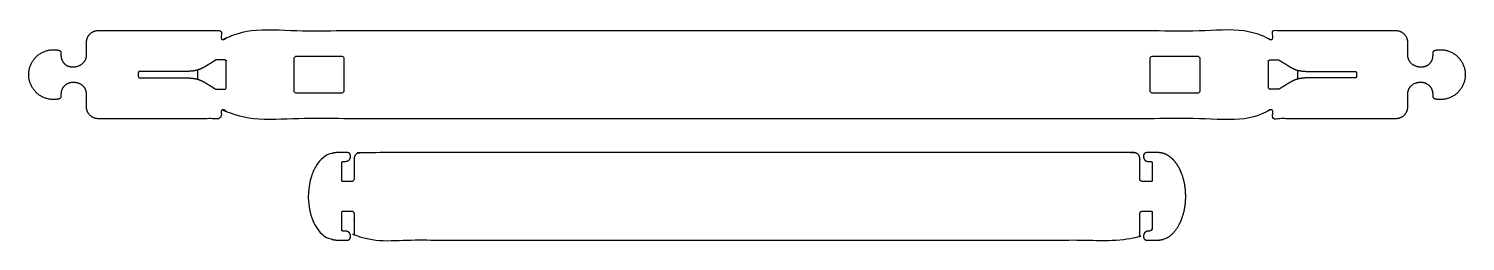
# Model space of a CAD drawing. Header units: millimetres. Extents: x 304 to 794, y -1133 to -1061.
import ezdxf

# ---------------------------------------------------------------- set-up
doc = ezdxf.new("R2010")
doc.units = ezdxf.units.MM
doc.layers.add('vector-cut', color=5, linetype='Continuous', true_color=0x0000ff)

msp = doc.modelspace()

# ---------------------------------------------------------------- linework, layer by layer
at = {"layer": 'vector-cut'}
for p, q in [((361.65, -1075.06), (361.65, -1078.12)), ((736.87, -1075.06), (736.87, -1078.12))]:
    msp.add_line(p, q, dxfattribs=at)
for points in [[(686.64, -1081.89), (686.64, -1081.67), (686.64, -1079.9), (686.64, -1076.36), (686.64, -1072.67), (686.64, -1071.74), (686.64, -1071.28)], [(687.64, -1070.28), (695.42, -1070.28), (700.36, -1070.28), (701.93, -1070.28), (702.49, -1070.28)], [(703.64, -1071.32), (703.64, -1071.54), (703.64, -1073.31), (703.64, -1076.84), (703.64, -1080.54), (703.64, -1081.46), (703.64, -1081.93)], [(702.64, -1082.93), (694.85, -1082.93), (690.88, -1082.93), (688.61, -1082.93), (688.01, -1082.93), (687.71, -1082.93)]]:
    msp.add_lwpolyline(points, dxfattribs=at)
for points, weights, knots in [([(315.21, -1070.76), (315.58, -1072.67), (316.96, -1073.87), (318.94, -1073.92), (319.17, -1073.92), (319.72, -1073.92), (320, -1073.89), (322.46, -1073.43), (323.79, -1071.92), (323.84, -1070.01), (323.84, -1068.54), (323.84, -1067.06), (323.84, -1065.59), (323.84, -1063.29), (325.44, -1061.64), (327.75, -1061.59), (341, -1061.59), (354.24, -1061.59), (369.37, -1061.59), (369.6, -1061.59), (369.8, -1061.81), (369.8, -1062.09), (369.8, -1062.45), (369.8, -1062.8), (369.8, -1063.16), (369.8, -1063.33), (369.8, -1063.5), (369.8, -1063.67), (369.8, -1063.75), (369.8, -1063.84), (369.8, -1063.92), (369.8, -1063.96), (369.8, -1064.01), (369.8, -1064.05), (369.8, -1064.11), (369.8, -1064.17), (369.81, -1064.22), (369.85, -1064.4), (369.97, -1064.53), (370.12, -1064.58), (370.19, -1064.6), (370.27, -1064.59), (370.34, -1064.59), (370.36, -1064.59), (370.38, -1064.59), (370.4, -1064.59)], [0.888218091874, 0.774266935765, 0.785561705083, 0.940470305764, 0.949654258731, 0.949654258731, 0.94164070519, 0.819337036984, 0.847557419461, 1.01027474554, 1.01027474554, 1.01027474554, 1.01027474554, 0.816116731459, 0.81306887169, 1.00113116624, 1.00113116624, 1.00113116624, 1.00113116624, 1.00113116624, 1.00113116624, 1.00113116624, 1.00113116624, 1.00113116624, 1.00113116624, 1.00113116624, 1.00113116624, 1.00113116624, 1.00113116624, 1.00113116624, 1.00113116624, 1.00113116624, 1.00113116624, 1.00113116624, 1.00113116624, 1.00113116624, 1.00113116624, 1.00113116624, 1.00113116624, 1.00113116624, 1.00113116624, 1.00113116624, 1.00113116624, 1.00113116624, 1.00113116624, 1.00113116624], [757.904805, 757.904805, 757.904805, 757.904805, 763.180649, 763.180649, 763.890373, 763.890373, 764.689894, 764.689894, 769.991564, 769.991564, 769.991564, 774.410736, 774.410736, 774.410736, 780.595059, 780.595059, 780.595059, 820.337633, 820.337633, 820.337633, 821.337633, 821.337633, 821.337633, 822.337633, 822.337633, 822.337633, 823.337633, 823.337633, 823.337633, 824.337633, 824.337633, 824.337633, 825.337633, 825.337633, 825.337633, 826.337633, 826.337633, 826.337633, 827.337633, 827.337633, 827.337633, 828.337633, 828.337633, 828.337633, 828.648642, 828.648642, 828.648642, 828.648642]), ([(370.4, -1064.59), (370.4, -1064.59), (370.41, -1064.59), (370.43, -1064.59), (370.48, -1064.59), (370.53, -1064.59), (370.58, -1064.59), (370.63, -1064.59), (370.67, -1064.59), (370.71, -1064.59), (370.79, -1064.58), (370.86, -1064.57), (370.93, -1064.54), (371.05, -1064.48), (371.17, -1064.38), (371.22, -1064.22), (371.24, -1064.16), (371.24, -1064.11), (371.24, -1064.05), (371.24, -1064.01), (371.24, -1063.96), (371.24, -1063.92), (371.24, -1063.84), (371.24, -1063.75), (371.24, -1063.67), (371.24, -1063.5), (371.24, -1063.33), (371.24, -1063.16), (371.24, -1062.8), (371.24, -1062.45), (371.24, -1062.09), (371.24, -1061.93), (371.33, -1061.8), (371.44, -1061.71), (371.55, -1061.63), (371.68, -1061.59), (371.81, -1061.59), (490.14, -1061.59), (608.13, -1061.59), (726.46, -1061.59), (726.59, -1061.59), (726.72, -1061.63), (726.83, -1061.71), (726.94, -1061.8), (727.03, -1061.93), (727.03, -1062.09), (727.03, -1062.45), (727.03, -1062.8), (727.03, -1063.16), (727.03, -1063.33), (727.03, -1063.5), (727.03, -1063.67), (727.03, -1063.75), (727.03, -1063.84), (727.03, -1063.92), (727.03, -1063.96), (727.03, -1064.01), (727.03, -1064.05), (727.03, -1064.11), (727.03, -1064.16), (727.05, -1064.22), (727.1, -1064.38), (727.22, -1064.48), (727.34, -1064.54), (727.41, -1064.57), (727.48, -1064.58), (727.56, -1064.59), (727.6, -1064.59), (727.64, -1064.59), (727.69, -1064.59), (727.93, -1064.59), (728, -1064.59), (728.08, -1064.6), (728.15, -1064.58), (728.3, -1064.53), (728.42, -1064.4), (728.46, -1064.22), (728.47, -1064.17), (728.47, -1064.11), (728.47, -1064.05), (728.47, -1064.01), (728.47, -1063.96), (728.47, -1063.92), (728.47, -1063.84), (728.47, -1063.75), (728.47, -1063.67), (728.47, -1063.5), (728.47, -1063.33), (728.47, -1063.16), (728.47, -1062.8), (728.47, -1062.45), (728.47, -1062.09), (728.47, -1061.81), (728.67, -1061.59), (728.9, -1061.59), (744.03, -1061.59), (757.27, -1061.59), (770.52, -1061.59), (772.83, -1061.64), (774.43, -1063.29), (774.43, -1065.59), (774.43, -1067.06), (774.43, -1068.54), (774.43, -1070.01), (774.48, -1071.92), (775.81, -1073.43), (778.27, -1073.89), (778.55, -1073.92), (779.1, -1073.92), (779.33, -1073.92), (781.3, -1073.87), (782.67, -1072.68), (783.05, -1070.8), (783.06, -1070.79), (783.06, -1070.77), (783.06, -1070.76)], [1.00113116624, 1.00113116624, 1.00113116624, 1.00113116624, 1.00113116624, 1.00113116624, 1.00113116624, 1.00113116624, 1.00113116624, 1.00113116624, 1.00113116624, 1.00113116624, 1.00113116624, 1.00113116624, 1.00113116624, 1.00113116624, 1.00113116624, 1.00113116624, 1.00113116624, 1.00113116624, 1.00113116624, 1.00113116624, 1.00113116624, 1.00113116624, 1.00113116624, 1.00113116624, 1.00113116624, 1.00113116624, 1.00113116624, 1.00113116624, 1.00113116624, 1.00113116624, 1.00113116624, 1.00113116624, 1.00113116624, 1.00113116624, 1.00113116624, 1.00113116624, 1.00113116624, 1.00117401333, 1.00117401333, 1.00117401333, 1.00117401333, 1.00117401333, 1.00117401333, 1.00117401333, 1.00117401333, 1.00117401333, 1.00117401333, 1.00117401333, 1.00117401333, 1.00117401333, 1.00117401333, 1.00117401333, 1.00117401333, 1.00117401333, 1.00117401333, 1.00117401333, 1.00117401333, 1.00117401333, 1.00117401333, 1.00117401333, 1.00117401333, 1.00117401333, 1.00117401333, 1.00117401333, 1.00117401333, 1.00117401333, 1.00117401333, 1.00117401333, 1.00117401333, 1.00117401333, 1.00117401333, 1.00117401333, 1.00117401333, 1.00117401333, 1.00117401333, 1.00117401333, 1.00117401333, 1.00117401333, 1.00117401333, 1.00117401333, 1.00117401333, 1.00117401333, 1.00117401333, 1.00117401333, 1.00117401333, 1.00117401333, 1.00117401333, 1.00117401333, 1.00117401333, 1.00117401333, 1.00117401333, 1.00117401333, 1.00117401333, 1.00117401333, 1.00117401333, 1.00117401333, 0.813068409889, 0.816101987292, 1.01027474554, 1.01027474554, 1.01027474554, 1.01027474554, 0.847557419461, 0.819337036984, 0.94164070519, 0.949654258731, 0.949654258731, 0.940470305764, 0.786456462292, 0.774420344369, 0.885994046062, 0.883183061322, 0.880459881889, 0.877824507765], [831.107165, 831.107165, 831.107165, 831.107165, 831.337633, 831.337633, 831.337633, 832.337633, 832.337633, 832.337633, 833.337634, 833.337634, 833.337634, 834.337634, 834.337634, 834.337634, 835.337634, 835.337634, 835.337634, 836.337634, 836.337634, 836.337634, 837.337634, 837.337634, 837.337634, 838.337634, 838.337634, 838.337634, 839.337634, 839.337634, 839.337634, 840.337634, 840.337634, 840.337634, 841.337634, 841.337634, 841.337634, 842.337634, 842.337634, 842.337634, 1196.293918, 1196.293918, 1196.293918, 1197.293918, 1197.293918, 1197.293918, 1198.293918, 1198.293918, 1198.293918, 1199.293918, 1199.293918, 1199.293918, 1200.293918, 1200.293918, 1200.293918, 1201.293918, 1201.293918, 1201.293918, 1202.293918, 1202.293918, 1202.293918, 1203.293918, 1203.293918, 1203.293918, 1204.293919, 1204.293919, 1204.293919, 1205.293919, 1205.293919, 1205.293919, 1206.293919, 1210.293919, 1210.293919, 1210.293919, 1211.293919, 1211.293919, 1211.293919, 1212.293919, 1212.293919, 1212.293919, 1213.293919, 1213.293919, 1213.293919, 1214.293919, 1214.293919, 1214.293919, 1215.293919, 1215.293919, 1215.293919, 1216.293919, 1216.293919, 1216.293919, 1217.293919, 1217.293919, 1217.293919, 1218.293919, 1218.293919, 1218.293919, 1258.036495, 1258.036495, 1258.036495, 1264.221288, 1264.221288, 1264.221288, 1268.64046, 1268.64046, 1268.64046, 1273.94213, 1273.94213, 1274.741651, 1274.741651, 1275.451375, 1275.451375, 1280.692647, 1280.692647, 1280.692647, 1280.727586, 1280.727586, 1280.727586, 1280.727586]), ([(315.22, -1082.41), (315.16, -1082.69), (315.13, -1082.98), (315.13, -1083.26), (315.13, -1083.48), (315.13, -1083.71), (315.13, -1083.93), (315.13, -1084.42), (314.82, -1084.81), (314.33, -1084.91), (313.76, -1085.02), (313.19, -1085.08), (312.63, -1085.08), (307.7, -1085.08), (304.19, -1081.62), (304.14, -1076.68), (304.14, -1076.66), (304.14, -1076.63), (304.14, -1076.61), (304.14, -1076.57), (304.14, -1076.53), (304.14, -1076.5), (304.19, -1071.56), (307.7, -1068.1), (312.63, -1068.1), (313.19, -1068.1), (313.76, -1068.16), (314.33, -1068.27), (314.82, -1068.37), (315.13, -1068.76), (315.13, -1069.25), (315.13, -1069.48), (315.13, -1069.7), (315.13, -1069.92), (315.13, -1070.2), (315.16, -1070.48), (315.21, -1070.76)], [0.887437323881, 0.90672065431, 0.929962777816, 0.957163694399, 0.957163694399, 0.957163694399, 0.957163694399, 0.813481784043, 0.813481784043, 0.957163694399, 0.977197570654, 1.00103539566, 1.02867716941, 0.829384642022, 0.827827716772, 1.02400639366, 1.02400639366, 1.02400639366, 1.02400639366, 1.02400639366, 1.02400639366, 1.02400639366, 0.827827716772, 0.829384642022, 1.02867716941, 1.00103539566, 0.977197570654, 0.957163694399, 0.813481784043, 0.813481784043, 0.957163694399, 0.957163694399, 0.957163694399, 0.957163694399, 0.930115872525, 0.906784138248, 0.887168491568], [721.769744, 721.769744, 721.769744, 721.769744, 722.684192, 722.684192, 722.684192, 723.216041, 723.216041, 723.216041, 724.584735, 724.584735, 724.584735, 726.42016, 726.42016, 726.42016, 739.653262, 739.653262, 739.653262, 739.668778, 739.668778, 739.668778, 739.690871, 739.690871, 739.690871, 752.923974, 752.923974, 752.923974, 754.759398, 754.759398, 754.759398, 756.128093, 756.128093, 756.128093, 756.659942, 756.659942, 756.659942, 757.569243, 757.569243, 757.569243, 757.569243]), ([(783.06, -1070.76), (783.11, -1070.48), (783.14, -1070.2), (783.14, -1069.92), (783.14, -1069.7), (783.14, -1069.48), (783.14, -1069.25), (783.14, -1068.76), (783.45, -1068.37), (783.94, -1068.27), (784.51, -1068.16), (785.08, -1068.1), (785.64, -1068.1), (790.57, -1068.1), (794.08, -1071.56), (794.13, -1076.5), (794.14, -1076.53), (794.14, -1076.57), (794.14, -1076.61), (794.14, -1076.63), (794.14, -1076.66), (794.13, -1076.68), (794.08, -1081.62), (790.57, -1085.08), (785.64, -1085.08), (785.08, -1085.08), (784.51, -1085.02), (783.94, -1084.91), (783.45, -1084.81), (783.14, -1084.42), (783.14, -1083.93), (783.14, -1083.71), (783.14, -1083.48), (783.14, -1083.26), (783.14, -1082.98), (783.11, -1082.69), (783.05, -1082.41)], [0.887169069552, 0.906784596567, 0.930116138183, 0.957163694399, 0.957163694399, 0.957163694399, 0.957163694399, 0.813481784043, 0.813481784043, 0.957163694399, 0.977197570654, 1.00103539566, 1.02867716941, 0.829384642022, 0.827827716772, 1.02400639366, 1.02400639366, 1.02400639366, 1.02400639366, 1.02400639366, 1.02400639366, 1.02400639366, 0.827827716772, 0.829384642022, 1.02867716941, 1.00103539566, 0.977197570654, 0.957163694399, 0.813481784043, 0.813481784043, 0.957163694399, 0.957163694399, 0.957163694399, 0.957163694399, 0.929963043218, 0.906721107862, 0.887437888331], [163.157933, 163.157933, 163.157933, 163.157933, 164.067225, 164.067225, 164.067225, 164.599074, 164.599074, 164.599074, 165.967769, 165.967769, 165.967769, 167.803193, 167.803193, 167.803193, 181.036295, 181.036295, 181.036295, 181.058389, 181.058389, 181.058389, 181.073905, 181.073905, 181.073905, 194.307007, 194.307007, 194.307007, 196.142431, 196.142431, 196.142431, 197.511126, 197.511126, 197.511126, 198.042975, 198.042975, 198.042975, 198.957414, 198.957414, 198.957414, 198.957414]), ([(362.51, -1078.41), (362.96, -1078.6), (363.83, -1079.01), (365.06, -1079.78), (365.65, -1080.14), (366.23, -1080.5), (366.82, -1080.86), (367, -1080.98), (367.18, -1081.09), (367.36, -1081.2), (367.53, -1081.31), (367.7, -1081.41), (367.87, -1081.52), (367.92, -1081.55), (367.98, -1081.57), (368.03, -1081.58), (368.06, -1081.59), (368.09, -1081.59), (368.12, -1081.59), (368.18, -1081.59), (368.24, -1081.59), (368.3, -1081.59), (368.43, -1081.59), (368.56, -1081.59), (368.69, -1081.59), (369.2, -1081.59), (369.72, -1081.59), (370.24, -1081.59), (370.37, -1081.59), (370.5, -1081.59), (370.62, -1081.59), (370.69, -1081.59), (370.75, -1081.59), (370.82, -1081.59), (370.88, -1081.59), (370.94, -1081.59), (371.01, -1081.59), (371.28, -1081.58), (371.49, -1081.36), (371.49, -1081.09), (371.49, -1078.1), (371.49, -1075.1), (371.49, -1072.1), (371.49, -1071.94), (371.42, -1071.79), (371.29, -1071.69), (371.22, -1071.64), (371.15, -1071.61), (371.07, -1071.6), (371, -1071.59), (370.93, -1071.59), (370.86, -1071.59), (370.64, -1071.59), (370.41, -1071.59), (370.19, -1071.59), (369.84, -1071.59), (369.49, -1071.59), (369.14, -1071.59), (368.96, -1071.59), (368.79, -1071.59), (368.61, -1071.59), (368.52, -1071.59), (368.44, -1071.59), (368.35, -1071.59), (368.3, -1071.59), (368.26, -1071.59), (368.22, -1071.59), (368.18, -1071.59), (368.15, -1071.59), (368.11, -1071.59), (368.03, -1071.59), (367.96, -1071.61), (367.89, -1071.65), (367.87, -1071.67), (367.85, -1071.68), (367.83, -1071.69), (367.76, -1071.73), (367.7, -1071.77), (367.64, -1071.81), (367.52, -1071.88), (367.4, -1071.96), (367.27, -1072.03), (367.03, -1072.19), (366.78, -1072.34), (366.54, -1072.49), (366.07, -1072.78), (365.6, -1073.07), (365.14, -1073.36)], [0.996740578125, 0.996088836215, 0.996088836215, 1, 1, 1, 1, 1, 1, 1, 1, 1, 1, 1, 1, 1, 1, 1, 1, 1, 1, 1, 1, 1, 1, 1, 1, 1, 1, 1, 1, 1, 1, 1, 1, 1, 1, 1, 1, 1, 1, 1, 1, 1, 1, 1, 1, 1, 1, 1, 1, 1, 1, 1, 1, 1, 1, 1, 1, 1, 1, 1, 1, 1, 1, 1, 1, 1, 1, 1, 1, 1, 1, 1, 1, 1, 1, 1, 1, 1, 1, 1, 1, 1, 1, 1, 1, 1], [-37.880895, -37.880895, -37.880895, -37.880895, -35.831965, -33.783034, -33.783034, -33.028785, -33.028785, -33.028785, -32.096063, -32.096063, -32.096063, -31.163342, -31.163342, -31.163342, -30.23062, -30.23062, -30.23062, -29.297898, -29.297898, -29.297898, -28.365176, -28.365176, -28.365176, -27.432455, -27.432455, -27.432455, -26.499733, -26.499733, -26.499733, -25.567011, -25.567011, -25.567011, -24.63429, -24.63429, -24.63429, -23.701568, -23.701568, -23.701568, -22.768846, -22.768846, -22.768846, -21.836124, -21.836124, -21.836124, -20.903403, -20.903403, -20.903403, -19.970681, -19.970681, -19.970681, -19.037959, -19.037959, -19.037959, -18.105238, -18.105238, -18.105238, -17.172516, -17.172516, -17.172516, -16.239794, -16.239794, -16.239794, -15.307072, -15.307072, -15.307072, -14.374351, -14.374351, -14.374351, -13.441629, -13.441629, -13.441629, -12.508907, -12.508907, -12.508907, -11.576186, -11.576186, -11.576186, -10.643464, -10.643464, -10.643464, -9.710742, -9.710742, -9.710742, -8.77802, -8.77802, -8.77802, -8.333881, -8.333881, -8.333881, -8.333881]), ([(736.01, -1078.41), (735.56, -1078.6), (734.69, -1079.01), (733.46, -1079.78), (732.87, -1080.14), (732.29, -1080.5), (731.7, -1080.86), (731.52, -1080.98), (731.34, -1081.09), (731.16, -1081.2), (730.99, -1081.31), (730.82, -1081.41), (730.65, -1081.52), (730.6, -1081.55), (730.54, -1081.57), (730.49, -1081.58), (730.46, -1081.59), (730.43, -1081.59), (730.4, -1081.59), (730.34, -1081.59), (730.28, -1081.59), (730.22, -1081.59), (730.09, -1081.59), (729.96, -1081.59), (729.83, -1081.59), (729.32, -1081.59), (728.8, -1081.59), (728.28, -1081.59), (728.15, -1081.59), (728.02, -1081.59), (727.9, -1081.59), (727.83, -1081.59), (727.77, -1081.59), (727.7, -1081.59), (727.64, -1081.59), (727.58, -1081.59), (727.51, -1081.59), (727.24, -1081.58), (727.03, -1081.36), (727.03, -1081.09), (727.03, -1078.1), (727.03, -1075.1), (727.03, -1072.1), (727.03, -1071.94), (727.1, -1071.79), (727.23, -1071.69), (727.3, -1071.64), (727.37, -1071.61), (727.45, -1071.6), (727.52, -1071.59), (727.59, -1071.59), (727.66, -1071.59), (727.88, -1071.59), (728.11, -1071.59), (728.33, -1071.59), (728.68, -1071.59), (729.03, -1071.59), (729.38, -1071.59), (729.56, -1071.59), (729.73, -1071.59), (729.91, -1071.59), (730, -1071.59), (730.08, -1071.59), (730.17, -1071.59), (730.22, -1071.59), (730.26, -1071.59), (730.3, -1071.59), (730.34, -1071.59), (730.37, -1071.59), (730.41, -1071.59), (730.49, -1071.59), (730.56, -1071.61), (730.63, -1071.65), (730.65, -1071.67), (730.67, -1071.68), (730.69, -1071.69), (730.76, -1071.73), (730.82, -1071.77), (730.88, -1071.81), (731, -1071.88), (731.12, -1071.96), (731.25, -1072.03), (731.49, -1072.19), (731.74, -1072.34), (731.98, -1072.49), (732.45, -1072.78), (732.92, -1073.07), (733.38, -1073.36)], [0.996740578125, 0.996088836215, 0.996088836215, 1, 1, 1, 1, 1, 1, 1, 1, 1, 1, 1, 1, 1, 1, 1, 1, 1, 1, 1, 1, 1, 1, 1, 1, 1, 1, 1, 1, 1, 1, 1, 1, 1, 1, 1, 1, 1, 1, 1, 1, 1, 1, 1, 1, 1, 1, 1, 1, 1, 1, 1, 1, 1, 1, 1, 1, 1, 1, 1, 1, 1, 1, 1, 1, 1, 1, 1, 1, 1, 1, 1, 1, 1, 1, 1, 1, 1, 1, 1, 1, 1, 1, 1, 1, 1], [-37.880895, -37.880895, -37.880895, -37.880895, -35.831965, -33.783034, -33.783034, -33.028785, -33.028785, -33.028785, -32.096063, -32.096063, -32.096063, -31.163342, -31.163342, -31.163342, -30.23062, -30.23062, -30.23062, -29.297898, -29.297898, -29.297898, -28.365176, -28.365176, -28.365176, -27.432455, -27.432455, -27.432455, -26.499733, -26.499733, -26.499733, -25.567011, -25.567011, -25.567011, -24.63429, -24.63429, -24.63429, -23.701568, -23.701568, -23.701568, -22.768846, -22.768846, -22.768846, -21.836124, -21.836124, -21.836124, -20.903403, -20.903403, -20.903403, -19.970681, -19.970681, -19.970681, -19.037959, -19.037959, -19.037959, -18.105238, -18.105238, -18.105238, -17.172516, -17.172516, -17.172516, -16.239794, -16.239794, -16.239794, -15.307072, -15.307072, -15.307072, -14.374351, -14.374351, -14.374351, -13.441629, -13.441629, -13.441629, -12.508907, -12.508907, -12.508907, -11.576186, -11.576186, -11.576186, -10.643464, -10.643464, -10.643464, -9.710742, -9.710742, -9.710742, -8.77802, -8.77802, -8.77802, -8.333881, -8.333881, -8.333881, -8.333881]), ([(348.52, -1075.49), (347.65, -1075.49), (346.77, -1075.49), (345.89, -1075.49), (344.61, -1075.49), (343.32, -1075.49), (342.04, -1075.49), (342.01, -1075.49), (341.98, -1075.49), (341.94, -1075.49), (341.8, -1075.51), (341.67, -1075.58), (341.59, -1075.7), (341.54, -1075.76), (341.52, -1075.82), (341.5, -1075.89), (341.49, -1075.96), (341.49, -1076.03), (341.49, -1076.1), (341.49, -1076.25), (341.49, -1076.41), (341.49, -1076.56), (341.49, -1076.71), (341.49, -1076.86), (341.49, -1077.02), (341.49, -1077.07), (341.49, -1077.19), (341.49, -1077.24), (341.5, -1077.31), (341.52, -1077.37), (341.55, -1077.43), (341.62, -1077.56), (341.75, -1077.65), (341.89, -1077.68), (341.93, -1077.69), (341.98, -1077.69), (342.02, -1077.69), (342.78, -1077.69), (343.55, -1077.69), (344.31, -1077.69), (347.31, -1077.69), (350.3, -1077.69), (351.05, -1077.69), (351.86, -1077.69), (352.67, -1077.69), (353.47, -1077.69), (353.92, -1077.69), (354.84, -1077.69), (355.53, -1077.69), (355.97, -1077.69), (356.42, -1077.69), (356.86, -1077.69), (357.08, -1077.69), (357.3, -1077.69), (357.52, -1077.69), (357.7, -1077.69), (357.88, -1077.69), (358.05, -1077.69), (358.14, -1077.69), (358.22, -1077.69), (358.3, -1077.7), (358.73, -1077.71), (360.92, -1077.83), (362.05, -1078.22), (362.51, -1078.41)], [1, 1, 1, 1, 1, 1, 1, 1, 1, 1, 1, 1, 1, 1, 1, 1, 1, 1, 1, 1, 1, 1, 1, 1, 1, 1, 1, 1, 1, 1, 1, 1, 1, 1, 1, 1, 1, 1, 1, 1, 1, 1, 1, 1, 1, 1, 1, 1, 1, 1, 1, 1, 1, 1, 1, 1, 1, 1, 1, 1, 1, 1, 1, 0.997392320036, 0.996740578125], [-59.701408, -59.701408, -59.701408, -59.701408, -59.427931, -59.427931, -59.427931, -58.495209, -58.495209, -58.495209, -57.562488, -57.562488, -57.562488, -56.629766, -56.629766, -56.629766, -55.697044, -55.697044, -55.697044, -54.764322, -54.764322, -54.764322, -53.831601, -53.831601, -53.831601, -52.898879, -52.898879, -52.898879, -51.966157, -51.966157, -51.966157, -51.033436, -51.033436, -51.033436, -50.100714, -50.100714, -50.100714, -49.167992, -49.167992, -49.167992, -48.23527, -48.23527, -48.23527, -47.302549, -47.302549, -47.302549, -46.369827, -46.369827, -46.369827, -45.437105, -45.437105, -45.437105, -44.504384, -44.504384, -44.504384, -43.571662, -43.571662, -43.571662, -42.63894, -42.63894, -42.63894, -42.520964, -42.520964, -42.520964, -41.978756, -37.880895, -37.880895, -37.880895, -37.880895]), ([(361.55, -1075.08), (361, -1075.23), (360.06, -1075.4), (358.73, -1075.47), (358.3, -1075.49), (358.22, -1075.49), (358.14, -1075.49), (358.05, -1075.49), (357.88, -1075.49), (357.7, -1075.49), (357.52, -1075.49), (357.3, -1075.49), (357.08, -1075.49), (356.86, -1075.49), (356.42, -1075.49), (355.97, -1075.49), (355.53, -1075.49), (354.84, -1075.49), (353.92, -1075.49), (353.47, -1075.49), (352.67, -1075.49), (351.86, -1075.49), (351.05, -1075.49), (350.68, -1075.49), (349.74, -1075.49), (348.52, -1075.49)], [0.998265673106, 0.999038401902, 1, 1, 1, 1, 1, 1, 1, 1, 1, 1, 1, 1, 1, 1, 1, 1, 1, 1, 1, 1, 1, 1, 1, 1], [-67.767049, -67.767049, -67.767049, -67.767049, -65.491562, -64.949354, -64.949354, -64.949354, -64.831378, -64.831378, -64.831378, -63.898656, -63.898656, -63.898656, -62.965934, -62.965934, -62.965934, -62.033212, -62.033212, -62.033212, -61.100491, -61.100491, -61.100491, -60.167769, -60.167769, -60.167769, -59.701408, -59.701408, -59.701408, -59.701408]), ([(365.14, -1073.36), (364.76, -1073.59), (363.72, -1074.22), (362.96, -1074.58), (362.51, -1074.77)], [0.999679163022, 0.999083321958, 0.996088836215, 0.996088836215, 0.996740578125], [-8.333881, -8.333881, -8.333881, -8.333881, -6.797183, -4.748252, -4.748252, -4.748252, -4.748252]), ([(733.38, -1073.36), (733.76, -1073.59), (734.8, -1074.22), (735.56, -1074.58), (736.01, -1074.77)], [0.999679163022, 0.999083321958, 0.996088836215, 0.996088836215, 0.996740578125], [-8.333881, -8.333881, -8.333881, -8.333881, -6.797183, -4.748252, -4.748252, -4.748252, -4.748252]), ([(750, -1075.49), (750.87, -1075.49), (751.75, -1075.49), (752.63, -1075.49), (753.91, -1075.49), (755.2, -1075.49), (756.48, -1075.49), (756.51, -1075.49), (756.54, -1075.49), (756.58, -1075.49), (756.72, -1075.51), (756.85, -1075.58), (756.93, -1075.7), (756.98, -1075.76), (757, -1075.82), (757.02, -1075.89), (757.03, -1075.96), (757.03, -1076.03), (757.03, -1076.1), (757.03, -1076.25), (757.03, -1076.41), (757.03, -1076.56), (757.03, -1076.71), (757.03, -1076.86), (757.03, -1077.02), (757.03, -1077.07), (757.03, -1077.19), (757.03, -1077.24), (757.02, -1077.31), (757, -1077.37), (756.97, -1077.43), (756.9, -1077.56), (756.77, -1077.65), (756.63, -1077.68), (756.59, -1077.69), (756.54, -1077.69), (756.5, -1077.69), (755.74, -1077.69), (754.97, -1077.69), (754.21, -1077.69), (751.21, -1077.69), (748.22, -1077.69), (747.47, -1077.69), (746.66, -1077.69), (745.85, -1077.69), (745.05, -1077.69), (744.6, -1077.69), (743.68, -1077.69), (742.99, -1077.69), (742.55, -1077.69), (742.1, -1077.69), (741.66, -1077.69), (741.44, -1077.69), (741.22, -1077.69), (741, -1077.69), (740.82, -1077.69), (740.64, -1077.69), (740.47, -1077.69), (740.38, -1077.69), (740.3, -1077.69), (740.22, -1077.7), (739.79, -1077.71), (737.6, -1077.83), (736.47, -1078.22), (736.01, -1078.41)], [1, 1, 1, 1, 1, 1, 1, 1, 1, 1, 1, 1, 1, 1, 1, 1, 1, 1, 1, 1, 1, 1, 1, 1, 1, 1, 1, 1, 1, 1, 1, 1, 1, 1, 1, 1, 1, 1, 1, 1, 1, 1, 1, 1, 1, 1, 1, 1, 1, 1, 1, 1, 1, 1, 1, 1, 1, 1, 1, 1, 1, 1, 1, 0.997392320036, 0.996740578125], [-59.701408, -59.701408, -59.701408, -59.701408, -59.427931, -59.427931, -59.427931, -58.495209, -58.495209, -58.495209, -57.562488, -57.562488, -57.562488, -56.629766, -56.629766, -56.629766, -55.697044, -55.697044, -55.697044, -54.764322, -54.764322, -54.764322, -53.831601, -53.831601, -53.831601, -52.898879, -52.898879, -52.898879, -51.966157, -51.966157, -51.966157, -51.033436, -51.033436, -51.033436, -50.100714, -50.100714, -50.100714, -49.167992, -49.167992, -49.167992, -48.23527, -48.23527, -48.23527, -47.302549, -47.302549, -47.302549, -46.369827, -46.369827, -46.369827, -45.437105, -45.437105, -45.437105, -44.504384, -44.504384, -44.504384, -43.571662, -43.571662, -43.571662, -42.63894, -42.63894, -42.63894, -42.520964, -42.520964, -42.520964, -41.978756, -37.880895, -37.880895, -37.880895, -37.880895]), ([(736.97, -1075.08), (737.52, -1075.23), (738.46, -1075.4), (739.79, -1075.47), (740.22, -1075.49), (740.3, -1075.49), (740.38, -1075.49), (740.47, -1075.49), (740.64, -1075.49), (740.82, -1075.49), (741, -1075.49), (741.22, -1075.49), (741.44, -1075.49), (741.66, -1075.49), (742.1, -1075.49), (742.55, -1075.49), (742.99, -1075.49), (743.68, -1075.49), (744.6, -1075.49), (745.05, -1075.49), (745.85, -1075.49), (746.66, -1075.49), (747.47, -1075.49), (747.84, -1075.49), (748.78, -1075.49), (750, -1075.49)], [0.998265673106, 0.999038401902, 1, 1, 1, 1, 1, 1, 1, 1, 1, 1, 1, 1, 1, 1, 1, 1, 1, 1, 1, 1, 1, 1, 1, 1], [-67.767049, -67.767049, -67.767049, -67.767049, -65.491562, -64.949354, -64.949354, -64.949354, -64.831378, -64.831378, -64.831378, -63.898656, -63.898656, -63.898656, -62.965934, -62.965934, -62.965934, -62.033212, -62.033212, -62.033212, -61.100491, -61.100491, -61.100491, -60.167769, -60.167769, -60.167769, -59.701408, -59.701408, -59.701408, -59.701408]), ([(370.54, -1088.59), (370.54, -1088.59), (370.54, -1088.59), (370.5, -1088.59), (370.42, -1088.59), (370.34, -1088.59), (370.27, -1088.59), (370.19, -1088.58), (370.12, -1088.61), (369.97, -1088.65), (369.85, -1088.78), (369.81, -1088.96), (369.8, -1089.02), (369.8, -1089.07), (369.8, -1089.13), (369.8, -1089.18), (369.8, -1089.22), (369.8, -1089.26), (369.8, -1089.34), (369.8, -1089.43), (369.8, -1089.51), (369.8, -1089.68), (369.8, -1089.85), (369.8, -1090.02), (369.8, -1090.38), (369.8, -1090.73), (369.8, -1091.09), (369.8, -1091.37), (369.6, -1091.59), (369.37, -1091.59), (354.24, -1091.59), (341, -1091.59), (327.75, -1091.59), (325.44, -1091.54), (323.84, -1089.89), (323.84, -1087.59), (323.84, -1086.12), (323.84, -1084.64), (323.84, -1083.17), (323.79, -1081.26), (322.58, -1079.77), (320.1, -1079.31), (319.59, -1079.26), (319.04, -1079.26), (317.14, -1079.3), (315.64, -1080.5), (315.22, -1082.41)], [1.00000000167, 1.00000000167, 1.00000000167, 1.00000000167, 1.00000000167, 1.00000000167, 1.00000000167, 1.00000000167, 1.00000000167, 1.00000000167, 1.00000000167, 1.00000000167, 1.00000000167, 1.00000000167, 1.00000000167, 1.00000000167, 1.00000000167, 1.00000000167, 1.00000000167, 1.00000000167, 1.00000000167, 1.00000000167, 1.00000000167, 1.00000000167, 1.00000000167, 1.00000000167, 1.00000000167, 1.00000000167, 1.00000000167, 1.00000000167, 1.00000000167, 1.00000000167, 1.00000000167, 0.812115085591, 0.815145150094, 1.00909019519, 1.00909019519, 1.00909019519, 1.00909019519, 0.84656355417, 0.812845494638, 0.935005778429, 0.948540659349, 0.948540659349, 0.796665988806, 0.776295625413, 0.88742956917], [1758.800736, 1758.800736, 1758.800736, 1758.800736, 1759.144486, 1759.144486, 1760.144486, 1760.144486, 1760.144486, 1761.144486, 1761.144486, 1761.144486, 1762.144486, 1762.144486, 1762.144486, 1763.144486, 1763.144486, 1763.144486, 1764.144486, 1764.144486, 1764.144486, 1765.144486, 1765.144486, 1765.144486, 1766.144486, 1766.144486, 1766.144486, 1767.144486, 1767.144486, 1767.144486, 1768.144486, 1768.144486, 1768.144486, 1807.887061, 1807.887061, 1807.887061, 1814.071852, 1814.071852, 1814.071852, 1818.491024, 1818.491024, 1818.491024, 1823.792695, 1823.792695, 1825.30194, 1825.30194, 1825.30194, 1830.572391, 1830.572391, 1830.572391, 1830.572391]), ([(783.05, -1082.41), (783.05, -1082.4), (783.04, -1082.39), (783.04, -1082.38), (782.61, -1080.49), (781.11, -1079.3), (779.23, -1079.26), (778.68, -1079.26), (778.17, -1079.31), (775.69, -1079.77), (774.48, -1081.26), (774.43, -1083.17), (774.43, -1084.64), (774.43, -1086.12), (774.43, -1087.59), (774.43, -1089.89), (772.83, -1091.54), (770.52, -1091.59), (757.27, -1091.59), (744.03, -1091.59), (728.9, -1091.59), (728.67, -1091.59), (728.47, -1091.37), (728.47, -1091.09), (728.47, -1090.73), (728.47, -1090.38), (728.47, -1090.02), (728.47, -1089.85), (728.47, -1089.68), (728.47, -1089.51), (728.47, -1089.43), (728.47, -1089.34), (728.47, -1089.26), (728.47, -1089.22), (728.47, -1089.18), (728.47, -1089.13), (728.47, -1089.07), (728.47, -1089.02), (728.46, -1088.96), (728.42, -1088.78), (728.3, -1088.65), (728.15, -1088.61), (728.08, -1088.58), (728, -1088.59), (727.6, -1088.59), (727.56, -1088.59), (727.48, -1088.6), (727.41, -1088.61), (727.34, -1088.65), (727.22, -1088.7), (727.1, -1088.8), (727.05, -1088.96), (727.03, -1089.02), (727.03, -1089.07), (727.03, -1089.13), (727.03, -1089.18), (727.03, -1089.22), (727.03, -1089.26), (727.03, -1089.35), (727.03, -1089.43), (727.03, -1089.51), (727.03, -1089.68), (727.03, -1089.85), (727.03, -1090.02), (727.03, -1090.38), (727.03, -1090.73), (727.03, -1091.09), (727.03, -1091.25), (726.94, -1091.39), (726.83, -1091.47), (726.72, -1091.55), (726.59, -1091.59), (726.46, -1091.59), (608.13, -1091.59), (490.14, -1091.59), (371.81, -1091.59), (371.68, -1091.59), (371.55, -1091.55), (371.44, -1091.47), (371.33, -1091.39), (371.24, -1091.25), (371.24, -1091.09), (371.24, -1090.73), (371.24, -1090.38), (371.24, -1090.02), (371.24, -1089.85), (371.24, -1089.68), (371.24, -1089.51), (371.24, -1089.43), (371.24, -1089.35), (371.24, -1089.26), (371.24, -1089.22), (371.24, -1089.18), (371.24, -1089.13), (371.24, -1089.07), (371.24, -1089.02), (371.22, -1088.96), (371.17, -1088.8), (371.05, -1088.7), (370.93, -1088.65), (370.86, -1088.61), (370.79, -1088.6), (370.71, -1088.59), (370.67, -1088.59), (370.63, -1088.59), (370.58, -1088.59), (370.57, -1088.59), (370.55, -1088.59), (370.54, -1088.59)], [0.877507561358, 0.88002858784, 0.882633612832, 0.885322636333, 0.776560372836, 0.797633047174, 0.948540659349, 0.948540659349, 0.935005778429, 0.812845494638, 0.84656355417, 1.00909019519, 1.00909019519, 1.00909019519, 1.00909019519, 0.815145150094, 0.812115085591, 1.00000000167, 1.00000000167, 1.00000000167, 1.00000000167, 1.00000000167, 1.00000000167, 1.00000000167, 1.00000000167, 1.00000000167, 1.00000000167, 1.00000000167, 1.00000000167, 1.00000000167, 1.00000000167, 1.00000000167, 1.00000000167, 1.00000000167, 1.00000000167, 1.00000000167, 1.00000000167, 1.00000000167, 1.00000000167, 1.00000000167, 1.00000000167, 1.00000000167, 1.00000000167, 1.00000000167, 1.00000000167, 1.00000000167, 1.00000000167, 1.00000000167, 1.00000000167, 1.00000000167, 1.00000000167, 1.00000000167, 1.00000000167, 1.00000000167, 1.00000000167, 1.00000000167, 1.00000000167, 1.00000000167, 1.00000000167, 1.00000000167, 1.00000000167, 1.00000000167, 1.00000000167, 1.00000000167, 1.00000000167, 1.00000000167, 1.00000000167, 1.00000000167, 1.00000000167, 1.00000000167, 1.00000000167, 1.00000000167, 1.00000000167, 1.00000000167, 1.00000000167, 1.00000000167, 1.00000000167, 1.00000000167, 1.00000000167, 1.00000000167, 1.00000000167, 1.00000000167, 1.00000000167, 1.00000000167, 1.00000000167, 1.00000000167, 1.00000000167, 1.00000000167, 1.00000000167, 1.00000000167, 1.00000000167, 1.00000000167, 1.00000000167, 1.00000000167, 1.00000000167, 1.00000000167, 1.00000000167, 1.00000000167, 1.00000000167, 1.00000000167, 1.00000000167, 1.00000000167, 1.00000000167, 1.00000000167, 1.00000000167, 1.00000000167, 1.00000000167, 1.00000000167, 1.00000000167], [1307.759687, 1307.759687, 1307.759687, 1307.759687, 1307.793854, 1307.793854, 1307.793854, 1313.030745, 1313.030745, 1313.030745, 1314.539991, 1314.539991, 1319.841662, 1319.841662, 1319.841662, 1324.260834, 1324.260834, 1324.260834, 1330.445625, 1330.445625, 1330.445625, 1370.188201, 1370.188201, 1370.188201, 1371.188201, 1371.188201, 1371.188201, 1372.188201, 1372.188201, 1372.188201, 1373.188201, 1373.188201, 1373.188201, 1374.188201, 1374.188201, 1374.188201, 1375.188201, 1375.188201, 1375.188201, 1376.188201, 1376.188201, 1376.188201, 1377.188201, 1377.188201, 1377.188201, 1382.188202, 1383.188202, 1383.188202, 1383.188202, 1384.188202, 1384.188202, 1384.188202, 1385.188202, 1385.188202, 1385.188202, 1386.188202, 1386.188202, 1386.188202, 1387.188202, 1387.188202, 1387.188202, 1388.188202, 1388.188202, 1388.188202, 1389.188202, 1389.188202, 1389.188202, 1390.188202, 1390.188202, 1390.188202, 1391.188202, 1391.188202, 1391.188202, 1392.188202, 1392.188202, 1392.188202, 1746.144485, 1746.144485, 1746.144485, 1747.144485, 1747.144485, 1747.144485, 1748.144485, 1748.144485, 1748.144485, 1749.144485, 1749.144485, 1749.144485, 1750.144485, 1750.144485, 1750.144485, 1751.144485, 1751.144485, 1751.144485, 1752.144485, 1752.144485, 1752.144485, 1753.144485, 1753.144485, 1753.144485, 1754.144486, 1754.144486, 1754.144486, 1755.144486, 1755.144486, 1755.144486, 1756.144486, 1756.144486, 1756.144486, 1756.460356, 1756.460356, 1756.460356, 1756.460356]), ([(689.68, -1103.14), (687.92, -1103.14), (686.67, -1103.14), (685.41, -1103.14), (684.83, -1103.14), (684.41, -1103.55), (684.41, -1104.14), (684.41, -1104.3), (684.41, -1104.47), (684.41, -1104.63), (684.41, -1105.51), (685.03, -1106.13), (685.91, -1106.13), (686.05, -1106.13), (686.68, -1106.13), (686.81, -1106.13), (686.9, -1106.13), (686.95, -1106.13), (687.03, -1106.16), (687.11, -1106.18), (687.17, -1106.22), (687.23, -1106.28), (687.29, -1106.34), (687.33, -1106.4), (687.36, -1106.48), (687.38, -1106.56), (687.38, -1106.61), (687.38, -1106.7), (687.38, -1107.9), (687.38, -1109.1), (687.38, -1110.31), (687.38, -1110.91), (687.38, -1111.51), (687.38, -1112.11), (687.38, -1112.18), (687.38, -1112.26), (687.38, -1112.33), (687.38, -1112.37), (687.38, -1112.53), (687.38, -1112.56), (687.36, -1112.72), (687.28, -1112.86), (687.14, -1112.94), (687.08, -1112.98), (687.01, -1113), (686.93, -1113.01), (686.88, -1113.01), (686.77, -1113.01), (686.72, -1113.01), (686.61, -1113.01), (685.99, -1113.01), (685.87, -1113.01), (685.28, -1113.01), (685.19, -1113.01), (684.6, -1113.01), (684.48, -1113.01), (684.37, -1113.01), (684.25, -1113.01), (684.09, -1113.01), (683.99, -1113.02), (683.83, -1112.97), (683.53, -1112.88), (683.28, -1112.66), (683.17, -1112.36), (683.11, -1112.19), (683.11, -1112.09), (683.11, -1111.92), (683.11, -1111.77), (683.11, -1111.62), (683.11, -1111.47), (683.11, -1111.17), (683.11, -1110.86), (683.11, -1110.56), (683.11, -1109.34), (683.11, -1108.13), (683.11, -1106.92), (683.11, -1106.61), (683.11, -1106.31), (683.11, -1106.01), (683.11, -1105.93), (683.11, -1105.18), (683.11, -1105.1), (683.1, -1104.48), (682.8, -1103.89), (682.29, -1103.53), (682.05, -1103.35), (681.77, -1103.23), (681.47, -1103.17), (681.33, -1103.15), (681.24, -1103.14), (681.12, -1103.14), (596.46, -1103.14), (501.81, -1103.14), (417.16, -1103.14), (417.03, -1103.14), (416.93, -1103.15), (416.8, -1103.17), (416.5, -1103.23), (416.21, -1103.35), (415.97, -1103.53), (415.47, -1103.9), (415.17, -1104.48), (415.16, -1105.11), (415.15, -1105.26), (415.16, -1105.41), (415.16, -1105.56), (415.16, -1105.71), (415.16, -1105.86), (415.16, -1106.01), (415.16, -1106.32), (415.16, -1106.62), (415.16, -1111.17), (415.16, -1111.48), (415.16, -1111.63), (415.16, -1111.78), (415.16, -1111.93), (415.16, -1112.1), (415.15, -1112.2), (415.1, -1112.36), (414.99, -1112.66), (414.74, -1112.89), (414.43, -1112.97), (414.27, -1113.02), (414.17, -1113.01), (411.55, -1113.01), (411.5, -1113.01), (411.39, -1113.01), (411.34, -1113.01), (411.26, -1113), (411.19, -1112.98), (411.12, -1112.94), (410.99, -1112.85), (410.91, -1112.71), (410.89, -1112.56), (410.89, -1112.53), (410.89, -1112.36), (410.89, -1112.33), (410.89, -1112.26), (410.89, -1112.18), (410.89, -1112.11), (410.89, -1111.5), (410.89, -1106.7), (410.89, -1106.61), (410.89, -1106.56), (410.91, -1106.48), (410.94, -1106.4), (410.98, -1106.34), (411.04, -1106.28), (411.1, -1106.22), (411.16, -1106.18), (411.24, -1106.16), (411.32, -1106.13), (411.37, -1106.13), (411.46, -1106.13), (411.59, -1106.13), (411.72, -1106.13), (411.86, -1106.13), (413.24, -1106.13), (413.86, -1105.51), (413.86, -1104.63), (413.86, -1104.47), (413.86, -1104.3), (413.86, -1104.13), (413.86, -1103.55), (413.44, -1103.13), (412.86, -1103.13), (412.58, -1103.13), (412.22, -1103.13), (409.75, -1103.13), (409.6, -1103.13), (409.44, -1103.13), (409.29, -1103.13), (409.09, -1103.14), (408.89, -1103.15), (408.69, -1103.17), (408.27, -1103.22), (407.86, -1103.32), (407.46, -1103.45)], [1, 1, 1, 1, 0.804737854124, 0.804737854124, 1, 1, 1, 1, 0.804748899777, 0.804748899777, 1, 1, 1, 1, 1, 1, 1, 1, 1, 1, 1, 1, 1, 1, 1, 1, 1, 1, 1, 1, 1, 1, 1, 1, 1, 1, 1, 1, 1, 1, 1, 1, 1, 1, 1, 1, 1, 1, 1, 1, 1, 1, 1, 1, 1, 1, 1, 1, 1, 1, 1, 1, 1, 1, 1, 1, 1, 1, 1, 1, 1, 1, 1, 1, 1, 1, 1, 1, 1, 1, 1, 1, 1, 1, 1, 1, 1, 1, 1, 1, 1, 1, 1, 1, 1, 1, 1, 1, 1, 1, 1, 1, 1, 1, 1, 1, 1, 1, 1, 1, 1, 1, 1, 1, 1, 1, 1, 1, 1, 1, 1, 1, 1, 1, 1, 1, 1, 1, 1, 1, 1, 1, 1, 1, 1, 1, 1, 1, 1, 1, 1, 1, 1, 1, 1, 1, 1, 1, 1, 1, 1, 1, 1, 1, 1, 0.804748857269, 0.804748857269, 1, 1, 1, 1, 0.804741152019, 0.804741152019, 1, 1, 1, 1, 1, 1, 1, 1, 1, 1, 1, 1, 1], [3207.83694, 3207.83694, 3207.83694, 3207.83694, 3211.603769, 3211.603769, 3211.603769, 3213.174565, 3213.174565, 3213.174565, 3213.703083, 3213.703083, 3213.703083, 3216.059208, 3216.059208, 3216.059208, 3216.613347, 3216.613347, 3216.613347, 3217.60095, 3217.60095, 3217.60095, 3218.588553, 3218.588553, 3218.588553, 3219.576157, 3219.576157, 3219.576157, 3220.56376, 3220.56376, 3220.56376, 3221.551363, 3221.551363, 3221.551363, 3222.538967, 3222.538967, 3222.538967, 3223.52657, 3223.52657, 3223.52657, 3224.514173, 3224.514173, 3224.514173, 3225.501776, 3225.501776, 3225.501776, 3226.48938, 3226.48938, 3226.48938, 3227.476983, 3227.476983, 3227.476983, 3228.464586, 3228.464586, 3228.464586, 3229.45219, 3229.45219, 3229.45219, 3230.439793, 3230.439793, 3230.439793, 3231.427396, 3231.427396, 3231.427396, 3232.415, 3232.415, 3232.415, 3233.402603, 3233.402603, 3233.402603, 3234.390206, 3234.390206, 3234.390206, 3235.37781, 3235.37781, 3235.37781, 3236.365413, 3236.365413, 3236.365413, 3237.353016, 3237.353016, 3237.353016, 3238.340619, 3238.340619, 3238.340619, 3239.328223, 3239.328223, 3239.328223, 3240.315826, 3240.315826, 3240.315826, 3241.150596, 3241.150596, 3241.150596, 3525.109606, 3525.109606, 3525.109606, 3525.971781, 3525.971781, 3525.971781, 3526.959384, 3526.959384, 3526.959384, 3527.946987, 3527.946987, 3527.946987, 3528.934591, 3528.934591, 3528.934591, 3529.922194, 3529.922194, 3529.922194, 3530.909797, 3532.885004, 3532.885004, 3532.885004, 3533.872607, 3533.872607, 3533.872607, 3534.860211, 3534.860211, 3534.860211, 3535.847814, 3535.847814, 3535.847814, 3536.835417, 3536.835417, 3539.798227, 3540.78583, 3540.78583, 3540.78583, 3541.773434, 3541.773434, 3541.773434, 3542.761037, 3542.761037, 3542.761037, 3543.74864, 3543.74864, 3543.74864, 3544.736244, 3544.736244, 3544.736244, 3545.723847, 3546.71145, 3547.699054, 3547.699054, 3547.699054, 3548.686657, 3548.686657, 3548.686657, 3549.67426, 3549.67426, 3549.67426, 3550.661863, 3550.661863, 3550.661863, 3551.214441, 3551.214441, 3551.214441, 3553.570566, 3553.570566, 3553.570566, 3554.107291, 3554.107291, 3554.107291, 3555.678073, 3555.678073, 3555.678073, 3556.430609, 3556.430609, 3558.405815, 3559.393418, 3559.393418, 3559.393418, 3560.381022, 3560.381022, 3560.381022, 3561.368625, 3561.368625, 3561.368625, 3561.368625]), ([(686.96, -1123.02), (687.13, -1123.04), (687.27, -1123.16), (687.34, -1123.32), (687.38, -1123.4), (687.38, -1123.46), (687.38, -1123.55), (687.38, -1123.63), (687.38, -1123.72), (687.38, -1123.8), (687.38, -1124.13), (687.38, -1124.46), (687.38, -1124.79), (687.38, -1126.11), (687.38, -1127.43), (687.38, -1128.75), (687.38, -1128.79), (687.38, -1128.84), (687.38, -1128.89), (687.38, -1129.47), (686.97, -1129.88), (685.89, -1129.89), (685.02, -1129.9), (684.41, -1130.52), (684.41, -1131.39), (684.41, -1131.4), (684.41, -1131.41), (684.41, -1131.42), (684.41, -1131.57), (684.41, -1131.73), (684.41, -1131.89), (684.41, -1132.16), (684.52, -1132.41), (684.71, -1132.6), (684.9, -1132.79), (685.15, -1132.89), (685.41, -1132.89), (685.44, -1132.89), (685.47, -1132.89), (685.5, -1132.89), (685.71, -1132.89), (685.92, -1132.89), (686.13, -1132.89), (686.2, -1132.89), (686.26, -1132.89), (686.33, -1132.89), (686.49, -1132.89), (686.65, -1132.89), (686.81, -1132.89), (687.47, -1132.89), (688.13, -1132.89), (689.29, -1132.89), (689.48, -1132.89), (689.66, -1132.89), (689.85, -1132.87), (690.03, -1132.86), (690.21, -1132.84), (690.39, -1132.81), (690.76, -1132.74), (691.12, -1132.65), (691.47, -1132.52), (692.27, -1132.23), (692.99, -1131.8), (693.65, -1131.27), (694.41, -1130.66), (695.07, -1129.92), (695.63, -1129.12), (696.27, -1128.23), (696.79, -1127.24), (697.22, -1126.23), (699.18, -1121.54), (699.27, -1115.6), (697.61, -1110.83), (697.2, -1109.63), (696.65, -1108.46), (695.96, -1107.39), (695.36, -1106.45), (694.63, -1105.57), (693.76, -1104.85), (693.03, -1104.24), (692.21, -1103.75), (691.31, -1103.45), (690.91, -1103.32), (690.5, -1103.22), (690.08, -1103.17), (689.95, -1103.16), (689.81, -1103.15), (689.68, -1103.14)], [1, 1, 1, 1, 1, 1, 1, 1, 1, 1, 1, 1, 1, 1, 1, 1, 1, 1, 1, 0.807814830715, 0.807814830715, 1, 0.807814830715, 0.807814830715, 1, 1, 1, 1, 1, 1, 1, 0.94915620523, 0.94915620523, 1, 0.94915620523, 0.94915620523, 1, 1, 1, 1, 1, 1, 1, 1, 1, 1, 1, 1, 1, 1, 1, 1, 1, 1, 1, 1, 1, 1, 1, 1, 1, 1, 1, 1, 1, 1, 1, 1, 1, 1, 1, 1, 1, 1, 1, 1, 1, 1, 1, 1, 1, 1, 1, 1, 1, 1, 1, 1], [3180.558351, 3180.558351, 3180.558351, 3180.558351, 3181.545955, 3181.545955, 3181.545955, 3182.533558, 3182.533558, 3182.533558, 3183.521161, 3183.521161, 3183.521161, 3184.508765, 3184.508765, 3184.508765, 3185.496368, 3185.496368, 3185.496368, 3185.788803, 3185.788803, 3185.788803, 3187.346501, 3187.346501, 3187.346501, 3189.68305, 3189.68305, 3189.68305, 3189.707252, 3189.707252, 3189.707252, 3190.657157, 3190.657157, 3190.657157, 3191.443314, 3191.443314, 3191.443314, 3192.229471, 3192.229471, 3192.229471, 3192.35799, 3192.35799, 3192.35799, 3193.345594, 3193.345594, 3193.345594, 3194.333197, 3194.333197, 3194.333197, 3195.3208, 3195.3208, 3195.3208, 3196.308403, 3196.308403, 3196.308403, 3197.296007, 3197.296007, 3197.296007, 3198.28361, 3198.28361, 3198.28361, 3199.271213, 3199.271213, 3199.271213, 3200.258817, 3200.258817, 3200.258817, 3201.24642, 3201.24642, 3201.24642, 3202.234023, 3202.234023, 3202.234023, 3203.221627, 3203.221627, 3203.221627, 3204.20923, 3204.20923, 3204.20923, 3205.196833, 3205.196833, 3205.196833, 3206.184436, 3206.184436, 3206.184436, 3207.17204, 3207.17204, 3207.17204, 3207.83694, 3207.83694, 3207.83694, 3207.83694]), ([(413.86, -1131.89), (413.86, -1131.71), (413.86, -1131.53), (413.86, -1131.42), (413.86, -1131.41), (413.86, -1131.4), (413.86, -1131.39), (413.86, -1130.99), (413.7, -1130.62), (413.42, -1130.33), (413.13, -1130.05), (412.76, -1129.89), (412.36, -1129.89), (412.31, -1129.89), (412.26, -1129.89), (412.21, -1129.89), (412.12, -1129.89), (412.03, -1129.89), (411.44, -1129.89), (411.35, -1129.89), (411.29, -1129.89), (411.21, -1129.86), (411.12, -1129.82), (411.06, -1129.78), (411, -1129.71), (410.95, -1129.64), (410.91, -1129.57), (410.9, -1129.48), (410.89, -1129.42), (410.89, -1129.3), (410.89, -1129.24), (410.89, -1129.08), (410.89, -1128.91), (410.89, -1128.75), (410.89, -1123.8), (410.89, -1123.72), (410.89, -1123.63), (410.89, -1123.55), (410.89, -1123.46), (410.89, -1123.4), (410.93, -1123.32), (411, -1123.16), (411.14, -1123.04), (411.31, -1123.02), (411.37, -1123.01), (414.18, -1123.01), (414.43, -1123.02), (414.66, -1123.11), (414.83, -1123.28), (415.02, -1123.44), (415.13, -1123.67), (415.15, -1123.92), (415.15, -1123.94), (415.16, -1123.97), (415.16, -1124), (415.16, -1124.16), (415.16, -1124.32), (415.16, -1124.49), (415.16, -1130.67), (415.16, -1130.8), (415.15, -1130.94), (415.17, -1131.08), (415.17, -1131.18), (415.19, -1131.27), (415.21, -1131.37), (415.26, -1131.55), (415.32, -1131.72), (415.42, -1131.89), (415.6, -1132.21), (415.87, -1132.47), (416.2, -1132.65), (416.37, -1132.74), (416.54, -1132.81), (416.72, -1132.85), (416.82, -1132.87), (416.91, -1132.88), (417.01, -1132.89), (417.06, -1132.9), (417.11, -1132.9), (417.16, -1132.9), (501.81, -1132.9), (596.46, -1132.9), (681.12, -1132.9), (681.16, -1132.9), (681.17, -1132.9), (681.21, -1132.9), (681.26, -1132.89), (681.36, -1132.88), (681.45, -1132.87), (681.55, -1132.85), (681.73, -1132.81), (681.9, -1132.74), (682.07, -1132.65), (682.4, -1132.47), (682.67, -1132.21), (682.85, -1131.89), (682.95, -1131.72), (683.01, -1131.55), (683.06, -1131.37), (683.08, -1131.27), (683.1, -1131.18), (683.11, -1131.08), (683.12, -1130.94), (683.11, -1130.8), (683.11, -1130.67), (683.11, -1129.84), (683.11, -1129.02), (683.11, -1128.19), (683.11, -1127.37), (683.11, -1126.55), (683.11, -1125.72), (683.11, -1125.31), (683.11, -1124.9), (683.11, -1124.49), (683.11, -1124.32), (683.11, -1124.16), (683.11, -1124), (683.11, -1123.97), (683.12, -1123.94), (683.12, -1123.92), (683.14, -1123.67), (683.25, -1123.44), (683.44, -1123.28), (683.61, -1123.11), (683.84, -1123.02), (684.09, -1123.01), (684.15, -1123.01), (684.2, -1123.01), (684.26, -1123.01), (684.33, -1123.01), (684.39, -1123.01), (684.46, -1123.01), (684.84, -1123.01), (684.73, -1123.01), (685.11, -1123.01), (685.25, -1123.01), (685.4, -1123.01), (685.54, -1123.01), (685.69, -1123.01), (685.83, -1123.01), (685.97, -1123.01), (686.05, -1123.01), (686.13, -1123.01), (686.22, -1123.01), (686.27, -1123.01), (686.4, -1123.01), (686.96, -1123.02)], [1, 1, 1, 1, 1, 1, 1, 0.949229951522, 0.949229951522, 1, 0.949229951522, 0.949229951522, 1, 1, 1, 1, 1, 1, 1, 1, 1, 1, 1, 1, 1, 1, 1, 1, 1, 1, 1, 1, 1, 1, 1, 1, 1, 1, 1, 1, 1, 1, 1, 1, 1, 1, 1, 1, 1, 1, 1, 1, 1, 1, 1, 1, 1, 1, 1, 1, 1, 1, 1, 1, 1, 1, 1, 1, 1, 1, 1, 1, 1, 1, 1, 1, 1, 1, 1, 1, 1, 1, 1, 1, 1, 1, 1, 1, 1, 1, 1, 1, 1, 1, 1, 1, 1, 1, 1, 1, 1, 1, 1, 1, 1, 1, 1, 1, 1, 1, 1, 1, 1, 1, 1, 1, 1, 1, 1, 1, 1, 1, 1, 1, 1, 1, 1, 1, 1, 1, 1, 1, 1, 1, 1, 1, 1, 1, 1, 1, 1, 1, 1, 1, 1, 1, 1], [2840.484532, 2840.484532, 2840.484532, 2840.484532, 2840.964682, 2840.964682, 2840.964682, 2840.988167, 2840.988167, 2840.988167, 2842.166536, 2842.166536, 2842.166536, 2843.344904, 2843.344904, 2843.344904, 2843.537395, 2843.537395, 2843.537395, 2844.524999, 2844.524999, 2844.524999, 2845.512602, 2845.512602, 2845.512602, 2846.500205, 2846.500205, 2846.500205, 2847.487809, 2847.487809, 2847.487809, 2848.475412, 2848.475412, 2848.475412, 2849.463015, 2849.463015, 2849.463015, 2851.438222, 2852.425825, 2852.425825, 2852.425825, 2853.413428, 2853.413428, 2853.413428, 2854.401032, 2854.401032, 2854.401032, 2855.388635, 2861.314255, 2862.301858, 2862.301858, 2862.301858, 2863.289461, 2863.289461, 2863.289461, 2864.277065, 2864.277065, 2864.277065, 2865.264668, 2865.264668, 2865.264668, 2868.227478, 2869.215081, 2869.215081, 2869.215081, 2870.202685, 2870.202685, 2870.202685, 2871.190288, 2871.190288, 2871.190288, 2872.177891, 2872.177891, 2872.177891, 2873.165495, 2873.165495, 2873.165495, 2874.153098, 2874.153098, 2874.153098, 2875.140701, 2875.140701, 2875.140701, 3159.099712, 3159.099712, 3159.099712, 3159.818682, 3160.806285, 3160.806285, 3160.806285, 3161.793889, 3161.793889, 3161.793889, 3162.781492, 3162.781492, 3162.781492, 3163.769095, 3163.769095, 3163.769095, 3164.756699, 3164.756699, 3164.756699, 3165.744302, 3165.744302, 3165.744302, 3166.731905, 3166.731905, 3166.731905, 3167.719509, 3167.719509, 3167.719509, 3168.707112, 3168.707112, 3168.707112, 3169.694715, 3169.694715, 3169.694715, 3170.682318, 3170.682318, 3170.682318, 3171.669922, 3171.669922, 3171.669922, 3172.657525, 3172.657525, 3172.657525, 3173.645128, 3173.645128, 3173.645128, 3174.632732, 3174.632732, 3174.632732, 3175.620335, 3175.620335, 3175.620335, 3176.607938, 3176.607938, 3176.607938, 3177.595542, 3177.595542, 3177.595542, 3178.583145, 3178.583145, 3178.583145, 3179.570748, 3179.570748, 3179.570748, 3180.558351, 3180.558351, 3180.558351, 3180.558351]), ([(407.3, -1132.52), (407.65, -1132.65), (408.01, -1132.74), (408.38, -1132.81), (408.56, -1132.84), (408.74, -1132.86), (408.92, -1132.87), (409.11, -1132.89), (409.29, -1132.89), (409.45, -1132.89), (411.76, -1132.89), (412.86, -1132.89), (413.13, -1132.89), (413.38, -1132.79), (413.57, -1132.6), (413.76, -1132.41), (413.86, -1132.16), (413.86, -1131.89)], [1, 1, 1, 1, 1, 1, 1, 1, 1, 1, 1, 1, 0.949174935874, 0.949174935874, 1, 0.949174935874, 0.949174935874, 1], [3568.281848, 3568.281848, 3568.281848, 3568.281848, 3569.269452, 3569.269452, 3569.269452, 3570.257055, 3570.257055, 3570.257055, 3571.244658, 3571.244658, 3574.369403, 3574.369403, 3574.369403, 3575.155413, 3575.155413, 3575.155413, 3575.941423, 3575.941423, 3575.941423, 3575.941423])]:
    msp.add_rational_spline(points, weights, degree=3, knots=knots, dxfattribs=at)
for points, knots in [([(395.63, -1082.93), (398.23, -1082.93), (400.82, -1082.93), (403.42, -1082.93), (404.74, -1082.93), (406.06, -1082.93), (407.39, -1082.93), (408.15, -1082.93), (408.9, -1082.93), (409.66, -1082.93), (409.86, -1082.93), (410.06, -1082.93), (410.26, -1082.93), (410.36, -1082.93), (410.46, -1082.93), (410.56, -1082.93), (410.62, -1082.93), (410.67, -1082.93), (410.72, -1082.92), (410.88, -1082.91), (411.04, -1082.87), (411.18, -1082.79), (411.37, -1082.69), (411.51, -1082.53), (411.58, -1082.35), (411.62, -1082.27), (411.63, -1082.19), (411.63, -1082.1), (411.64, -1082.03), (411.63, -1081.96), (411.63, -1081.89), (411.63, -1081.82), (411.63, -1081.74), (411.63, -1081.67), (411.63, -1081.08), (411.63, -1080.49), (411.63, -1079.9), (411.63, -1078.72), (411.63, -1077.54), (411.63, -1076.36), (411.63, -1075.13), (411.63, -1073.9), (411.63, -1072.67), (411.63, -1072.36), (411.63, -1072.05), (411.63, -1071.74), (411.63, -1071.59), (411.63, -1071.43), (411.63, -1071.28), (411.63, -1071.17), (411.64, -1071.06), (411.61, -1070.95), (411.52, -1070.56), (411.11, -1070.28), (410.63, -1070.28), (408.04, -1070.28), (405.44, -1070.28), (402.85, -1070.28), (401.2, -1070.28), (399.56, -1070.28), (397.91, -1070.28), (397.39, -1070.28), (396.86, -1070.28), (396.34, -1070.28), (396.16, -1070.28), (395.97, -1070.28), (395.78, -1070.28), (395.69, -1070.28), (395.59, -1070.28), (395.5, -1070.29), (395.35, -1070.3), (395.22, -1070.34), (395.09, -1070.41), (394.9, -1070.52), (394.76, -1070.67), (394.69, -1070.85), (394.65, -1070.94), (394.64, -1071.02), (394.63, -1071.11), (394.63, -1071.18), (394.63, -1071.25), (394.63, -1071.32), (394.63, -1071.39), (394.63, -1071.46), (394.63, -1071.54), (394.63, -1072.13), (394.63, -1072.72), (394.63, -1073.31), (394.63, -1074.49), (394.63, -1075.66), (394.63, -1076.84), (394.63, -1078.08), (394.63, -1079.31), (394.63, -1080.54), (394.63, -1080.85), (394.63, -1081.16), (394.63, -1081.46), (394.63, -1081.62), (394.63, -1081.77), (394.63, -1081.93), (394.63, -1082.04), (394.63, -1082.15), (394.66, -1082.26), (394.75, -1082.65), (395.16, -1082.93), (395.63, -1082.93)], [-36, -36, -36, -36, -35, -35, -35, -34, -34, -34, -33, -33, -33, -32, -32, -32, -31, -31, -31, -30, -30, -30, -29, -29, -29, -28, -28, -28, -27, -27, -27, -26, -26, -26, -25, -25, -25, -24, -24, -24, -23, -23, -23, -22, -22, -22, -21, -21, -21, -20, -20, -20, -19, -19, -19, -18, -18, -18, -17, -17, -17, -16, -16, -16, -15, -15, -15, -14, -14, -14, -13, -13, -13, -12, -12, -12, -11, -11, -11, -10, -10, -10, -9, -9, -9, -8, -8, -8, -7, -7, -7, -6, -6, -6, -5, -5, -5, -4, -4, -4, -3, -3, -3, -2, -2, -2, -1, -1, -1, -1]), ([(407.46, -1103.45), (406.06, -1103.75), (405.24, -1104.24), (404.51, -1104.85), (403.64, -1105.57), (402.91, -1106.45), (402.31, -1107.39), (401.62, -1108.46), (401.07, -1109.63), (400.66, -1110.83), (399, -1115.6), (399.09, -1121.54), (401.05, -1126.23), (401.48, -1127.24), (402, -1128.23), (402.64, -1129.12), (403.2, -1129.92), (403.86, -1130.66), (404.62, -1131.27), (405.28, -1131.8), (406, -1132.23), (407.3, -1132.52)], [3561.368625, 3561.368625, 3561.368625, 3561.368625, 3562.356228, 3562.356228, 3562.356228, 3563.343832, 3563.343832, 3563.343832, 3564.331435, 3564.331435, 3564.331435, 3565.319038, 3565.319038, 3565.319038, 3566.306642, 3566.306642, 3566.306642, 3567.294245, 3567.294245, 3567.294245, 3568.281848, 3568.281848, 3568.281848, 3568.281848])]:
    msp.add_open_spline(points, degree=3, knots=knots, dxfattribs=at)
for points in [[(686.64, -1071.28), (686.64, -1071.17), (686.63, -1071.06), (686.66, -1070.95)], [(686.66, -1070.95), (686.75, -1070.56), (687.16, -1070.28), (687.64, -1070.28)], [(702.49, -1070.28), (702.58, -1070.28), (702.68, -1070.28), (702.77, -1070.29)], [(702.77, -1070.29), (702.92, -1070.3), (703.05, -1070.34), (703.18, -1070.41)], [(703.18, -1070.41), (703.37, -1070.52), (703.51, -1070.67), (703.58, -1070.85)], [(703.58, -1070.85), (703.62, -1070.94), (703.63, -1071.02), (703.64, -1071.11)], [(703.64, -1071.11), (703.64, -1071.18), (703.64, -1071.25), (703.64, -1071.32)], [(686.64, -1082.1), (686.63, -1082.03), (686.64, -1081.96), (686.64, -1081.89)], [(686.69, -1082.35), (686.65, -1082.27), (686.64, -1082.19), (686.64, -1082.1)], [(687.09, -1082.79), (686.9, -1082.69), (686.76, -1082.53), (686.69, -1082.35)], [(687.55, -1082.92), (687.39, -1082.91), (687.23, -1082.87), (687.09, -1082.79)], [(703.61, -1082.26), (703.52, -1082.65), (703.11, -1082.93), (702.64, -1082.93)], [(703.64, -1081.93), (703.64, -1082.04), (703.64, -1082.15), (703.61, -1082.26)], [(687.71, -1082.93), (687.65, -1082.93), (687.6, -1082.93), (687.55, -1082.92)]]:
    msp.add_open_spline(points, degree=3, dxfattribs=at)
for points in [[(362.51, -1074.77), (362.32, -1074.85), (362.04, -1074.95), (361.65, -1075.06)], [(736.01, -1074.77), (736.2, -1074.85), (736.48, -1074.95), (736.87, -1075.06)]]:
    msp.add_rational_spline(points, [0.996740578125, 0.997008106973, 0.997553860304, 0.99812296068], degree=3, dxfattribs=at)

doc.saveas('drawing.dxf')
